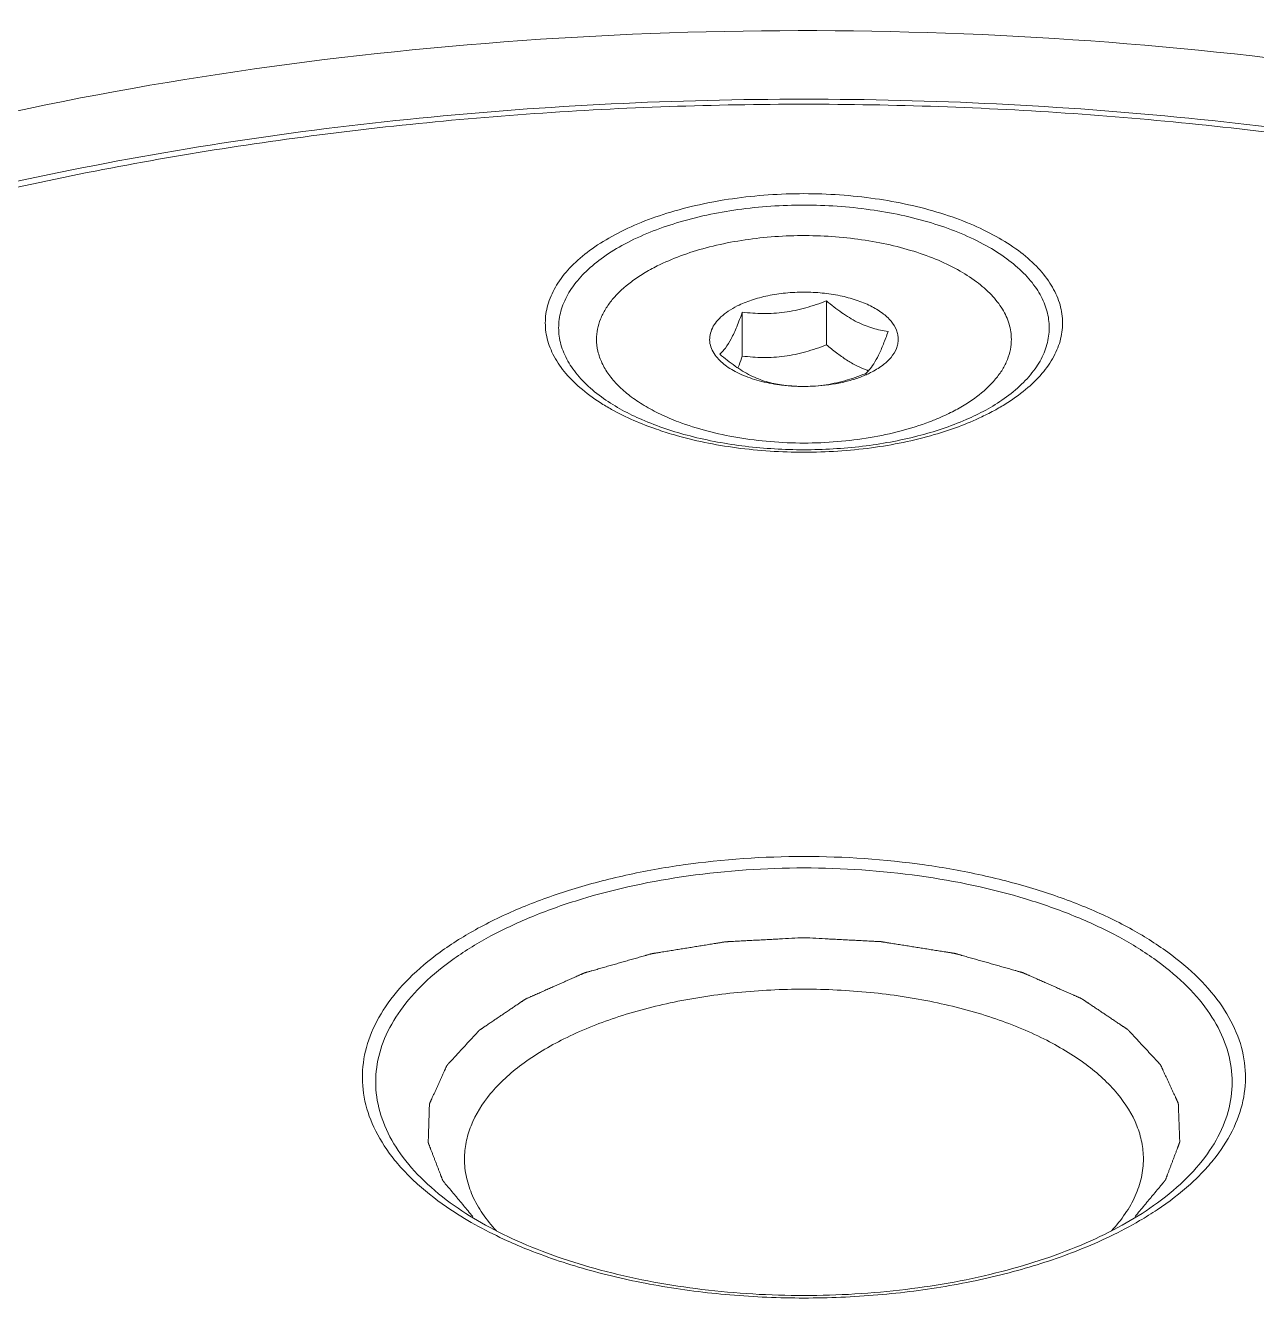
# Model space of a CAD drawing. Header units: millimetres. Extents: x 1177 to 4296, y 93 to 2298.
# Drawn here: x 3889.23 to 3921.85, y 1660.34 to 1694.6 of the extents above; entities that cross this region are included whole.
import ezdxf

# ---------------------------------------------------------------- set-up
doc = ezdxf.new("R2010")
doc.units = ezdxf.units.MM
doc.header["$LTSCALE"] = 0.1
doc.layers.get('0').update_dxf_attribs({"lineweight": 13})

msp = doc.modelspace()

# ---------------------------------------------------------------- linework, layer by layer
for p, q in [((3910.46, 1687.309), (3910.46, 1686.144)), ((3908.229, 1687.011), (3908.229, 1685.845)), ((3904.552, 1684.718), (3904.552, 1684.718)), ((3915.173, 1684.718), (3915.173, 1684.718)), ((3900.592, 1663.318), (3900.591, 1663.319)), ((3919.134, 1663.319), (3919.132, 1663.318))]:
    msp.add_line(p, q)
for centre, radius, start, end in [((3910.475, 1687.717), 2.584, 293.6648, 296.55), ((3912.42, 1687.841), 2.531, 249.5481, 249.753), ((3912.42, 1687.841), 2.532, 249.7532, 250.4657), ((3910.712, 1686.233), 1.161, 318.1032, 318.6973), ((3909.832, 1689.683), 4.642, 262.37, 262.9692), ((3909.839, 1689.739), 4.698, 262.969, 263.5057), ((3909.858, 1689.934), 4.895, 263.5341, 267.8225), ((3909.862, 1690.011), 4.972, 267.8168, 269.1968), ((3909.862, 1690.022), 4.983, 269.1913, 273.3539), ((3907.58, 1689.499), 5.8, 237.4381, 240.9419), ((3912.201, 1689.405), 5.689, 298.8557, 302.5952)]:
    msp.add_arc(centre, radius, start, end)
for points, knots in [([(3963.112, 1667.848), (3963.112, 1669.164), (3962.697, 1671.892), (3960.892, 1675.791), (3957.987, 1679.469), (3954.065, 1682.866), (3949.213, 1685.927), (3943.53, 1688.599), (3937.132, 1690.828), (3927.65, 1693.191), (3914.984, 1694.722), (3899.663, 1694.358), (3887.284, 1692.222), (3878.255, 1689.394), (3874.135, 1687.638), (3872.209, 1686.675)], [0, 0, 0, 0, 0.03828, 0.078895, 0.12364, 0.173568, 0.229059, 0.289976, 0.355805, 0.425756, 0.573842, 0.725184, 0.870066, 0.937383, 1, 1, 1, 1]), ([(3857.262, 1665.856), (3857.262, 1666.762), (3857.444, 1668.6), (3858.249, 1671.296), (3859.566, 1673.91), (3861.367, 1676.416), (3863.626, 1678.797), (3866.318, 1681.036), (3869.415, 1683.12), (3872.889, 1685.034), (3876.709, 1686.764), (3880.841, 1688.295), (3885.246, 1689.614), (3891.51, 1691.095), (3899.739, 1692.329), (3906.457, 1692.656), (3909.862, 1692.656)], [0, 0, 0, 0, 0.042454, 0.085859, 0.131119, 0.178965, 0.229962, 0.284475, 0.342683, 0.404603, 0.470116, 0.538988, 0.610893, 0.68543, 0.84046, 1, 1, 1, 1]), ([(3909.862, 1692.522), (3907.479, 1692.522), (3902.745, 1692.359), (3895.764, 1691.626), (3889.05, 1690.421), (3882.732, 1688.765), (3876.929, 1686.691), (3871.75, 1684.237), (3867.289, 1681.445), (3863.629, 1678.365), (3861.248, 1675.526), (3859.856, 1673.169), (3859.079, 1671.411), (3858.548, 1669.627), (3858.268, 1667.826), (3858.24, 1666.02), (3858.464, 1664.218), (3858.939, 1662.429), (3859.923, 1660.027), (3861.4, 1657.732), (3863.264, 1655.593), (3865.532, 1653.417), (3867.475, 1651.966), (3868.855, 1651.062)], [0, 0, 0, 0, 0.08704, 0.172831, 0.256165, 0.335912, 0.411089, 0.480907, 0.544846, 0.60275, 0.654953, 0.679227, 0.702499, 0.725003, 0.747012, 0.768829, 0.790769, 0.813137, 0.836216, 0.885362, 0.911854, 0.939759, 1, 1, 1, 1]), ([(3909.862, 1692.656), (3913.267, 1692.656), (3919.986, 1692.329), (3928.214, 1691.095), (3934.479, 1689.614), (3938.884, 1688.295), (3943.016, 1686.764), (3946.836, 1685.034), (3950.31, 1683.12), (3953.407, 1681.036), (3956.098, 1678.797), (3958.358, 1676.416), (3960.159, 1673.91), (3961.476, 1671.296), (3962.281, 1668.6), (3962.462, 1666.762), (3962.462, 1665.856)], [0, 0, 0, 0, 0.15954, 0.31457, 0.389108, 0.461012, 0.529884, 0.595397, 0.657317, 0.715525, 0.770038, 0.821035, 0.868881, 0.914141, 0.957546, 1, 1, 1, 1]), ([(3950.791, 1651.011), (3952.177, 1651.914), (3954.129, 1653.364), (3956.409, 1655.54), (3958.285, 1657.679), (3959.774, 1659.974), (3960.768, 1662.379), (3961.251, 1664.169), (3961.483, 1665.973), (3961.461, 1667.781), (3961.186, 1669.584), (3960.661, 1671.371), (3959.888, 1673.132), (3958.501, 1675.492), (3956.125, 1678.337), (3952.468, 1681.423), (3948.008, 1684.219), (3942.826, 1686.678), (3937.02, 1688.757), (3930.697, 1690.416), (3923.976, 1691.624), (3916.988, 1692.358), (3912.248, 1692.522), (3909.862, 1692.522)], [0, 0, 0, 0, 0.060346, 0.088299, 0.114835, 0.164051, 0.187154, 0.209538, 0.231485, 0.253301, 0.275302, 0.29779, 0.321042, 0.345293, 0.397443, 0.455296, 0.51919, 0.588971, 0.664121, 0.743851, 0.827174, 0.912962, 1, 1, 1, 1]), ([(3904.459, 1684.611), (3904.272, 1684.731), (3903.929, 1684.981), (3903.502, 1685.411), (3903.197, 1685.87), (3903.022, 1686.352), (3902.986, 1686.846), (3903.092, 1687.336), (3903.334, 1687.807), (3903.701, 1688.253), (3904.186, 1688.666), (3904.779, 1689.04), (3905.468, 1689.369), (3906.528, 1689.75), (3908.002, 1690.067), (3909.231, 1690.151), (3909.862, 1690.151)], [0, 0, 0, 0, 0.060741, 0.115522, 0.165007, 0.210569, 0.254278, 0.298617, 0.345922, 0.397933, 0.45565, 0.519432, 0.589136, 0.664247, 0.827173, 1, 1, 1, 1]), ([(3909.862, 1690.151), (3910.494, 1690.151), (3911.723, 1690.067), (3913.197, 1689.75), (3914.257, 1689.369), (3914.946, 1689.04), (3915.539, 1688.666), (3916.024, 1688.253), (3916.391, 1687.807), (3916.632, 1687.335), (3916.738, 1686.846), (3916.703, 1686.352), (3916.528, 1685.87), (3916.222, 1685.411), (3915.795, 1684.981), (3915.453, 1684.731), (3915.266, 1684.611)], [0, 0, 0, 0, 0.172833, 0.335756, 0.410866, 0.480569, 0.544349, 0.602064, 0.654073, 0.701376, 0.745714, 0.789424, 0.834986, 0.884474, 0.939256, 1, 1, 1, 1]), ([(3904.552, 1684.718), (3904.389, 1684.833), (3904.093, 1685.073), (3903.731, 1685.481), (3903.482, 1685.914), (3903.354, 1686.365), (3903.354, 1686.823), (3903.481, 1687.274), (3903.729, 1687.707), (3904.09, 1688.115), (3904.556, 1688.493), (3905.339, 1688.968), (3906.528, 1689.433), (3908.133, 1689.771), (3909.276, 1689.847), (3909.862, 1689.847)], [0, 0, 0, 0, 0.05874, 0.111788, 0.159975, 0.204822, 0.248462, 0.293292, 0.341448, 0.394456, 0.453152, 0.517791, 0.66362, 0.827059, 1, 1, 1, 1]), ([(3909.862, 1689.847), (3910.449, 1689.847), (3911.591, 1689.771), (3913.197, 1689.433), (3914.386, 1688.968), (3915.169, 1688.493), (3915.635, 1688.115), (3915.996, 1687.707), (3916.244, 1687.274), (3916.371, 1686.823), (3916.371, 1686.365), (3916.243, 1685.914), (3915.994, 1685.481), (3915.632, 1685.073), (3915.335, 1684.833), (3915.173, 1684.718)], [0, 0, 0, 0, 0.172947, 0.336385, 0.482211, 0.546848, 0.605542, 0.658548, 0.706702, 0.751531, 0.795171, 0.840019, 0.888207, 0.941257, 1, 1, 1, 1]), ([(3905.973, 1688.234), (3906.172, 1688.333), (3906.598, 1688.515), (3907.28, 1688.729), (3908.017, 1688.89), (3908.794, 1688.997), (3909.594, 1689.046), (3910.399, 1689.036), (3911.193, 1688.968), (3911.958, 1688.842), (3912.679, 1688.663), (3913.34, 1688.433), (3913.927, 1688.157), (3914.428, 1687.84), (3914.833, 1687.49), (3915.133, 1687.11), (3915.291, 1686.768), (3915.352, 1686.493), (3915.362, 1686.357), (3915.362, 1686.289)], [0, 0, 0, 0, 0.062596, 0.129875, 0.200955, 0.274816, 0.3503, 0.426195, 0.50127, 0.574327, 0.644248, 0.710048, 0.770939, 0.826406, 0.876313, 0.92104, 0.961637, 0.980971, 1, 1, 1, 1]), ([(3905.973, 1688.234), (3905.85, 1688.172), (3905.615, 1688.043), (3905.2, 1687.766), (3904.851, 1687.45), (3904.596, 1687.097), (3904.462, 1686.833), (3904.381, 1686.563), (3904.362, 1686.38), (3904.362, 1686.289)], [0, 0, 0, 0, 0.156027, 0.302295, 0.564686, 0.682497, 0.792894, 0.897882, 1, 1, 1, 1]), ([(3908.095, 1687.173), (3908.217, 1687.234), (3908.483, 1687.341), (3908.913, 1687.454), (3909.379, 1687.524), (3909.862, 1687.547), (3910.346, 1687.524), (3910.812, 1687.454), (3911.242, 1687.341), (3911.621, 1687.189), (3911.935, 1687.002), (3912.173, 1686.788), (3912.303, 1686.582), (3912.354, 1686.414), (3912.366, 1686.289), (3912.354, 1686.165), (3912.303, 1685.997), (3912.173, 1685.791), (3911.935, 1685.576), (3911.739, 1685.46), (3911.63, 1685.405)], [0, 0, 0, 0, 0.067708, 0.141686, 0.220117, 0.300861, 0.381603, 0.460036, 0.53401, 0.601719, 0.661917, 0.714225, 0.759575, 0.780504, 0.80086, 0.821216, 0.842144, 0.887493, 0.939804, 1, 1, 1, 1]), ([(3908.229, 1687.011), (3908.412, 1686.988), (3908.785, 1686.959), (3909.35, 1686.991), (3909.914, 1687.112), (3910.279, 1687.238), (3910.46, 1687.309)], [0, 0, 0, 0, 0.24298, 0.491111, 0.744094, 1, 1, 1, 1]), ([(3910.46, 1687.309), (3910.59, 1687.199), (3910.85, 1686.992), (3911.198, 1686.779), (3911.48, 1686.652), (3911.75, 1686.557), (3911.957, 1686.513), (3912.093, 1686.493)], [0, 0, 0, 0, 0.276541, 0.536549, 0.659077, 0.776703, 1, 1, 1, 1]), ([(3907.537, 1685.83), (3907.495, 1685.883), (3907.424, 1685.994), (3907.363, 1686.178), (3907.358, 1686.366), (3907.409, 1686.551), (3907.512, 1686.728), (3907.664, 1686.894), (3907.861, 1687.046), (3908.013, 1687.132), (3908.095, 1687.173)], [0, 0, 0, 0, 0.119822, 0.23012, 0.336539, 0.44566, 0.563395, 0.693858, 0.839295, 1, 1, 1, 1]), ([(3907.632, 1685.895), (3907.686, 1685.944), (3907.798, 1686.071), (3907.948, 1686.317), (3908.093, 1686.638), (3908.183, 1686.88), (3908.229, 1687.011)], [0, 0, 0, 0, 0.172251, 0.394484, 0.674182, 1, 1, 1, 1]), ([(3904.362, 1686.289), (3904.362, 1686.183), (3904.388, 1685.966), (3904.501, 1685.65), (3904.685, 1685.344), (3904.937, 1685.052), (3905.254, 1684.777), (3905.63, 1684.524), (3906.062, 1684.293), (3906.373, 1684.161), (3906.536, 1684.099)], [0, 0, 0, 0, 0.09737, 0.198464, 0.30644, 0.423577, 0.551244, 0.690009, 0.839787, 1, 1, 1, 1]), ([(3912.093, 1686.493), (3912.053, 1686.381), (3911.976, 1686.17), (3911.851, 1685.883), (3911.725, 1685.65), (3911.631, 1685.52), (3911.584, 1685.467)], [0, 0, 0, 0, 0.309873, 0.584886, 0.81492, 1, 1, 1, 1]), ([(3915.362, 1686.289), (3915.362, 1686.199), (3915.344, 1686.015), (3915.263, 1685.745), (3915.129, 1685.481), (3914.874, 1685.129), (3914.525, 1684.813), (3914.11, 1684.535), (3913.875, 1684.406), (3913.751, 1684.345)], [0, 0, 0, 0, 0.102118, 0.207106, 0.317503, 0.435314, 0.697705, 0.843973, 1, 1, 1, 1]), ([(3909.265, 1685.079), (3909.128, 1685.099), (3908.922, 1685.143), (3908.651, 1685.237), (3908.369, 1685.364), (3908.021, 1685.578), (3907.761, 1685.784), (3907.632, 1685.895)], [0, 0, 0, 0, 0.223297, 0.340923, 0.463451, 0.723459, 1, 1, 1, 1]), ([(3908.229, 1685.845), (3908.412, 1685.823), (3908.785, 1685.794), (3909.35, 1685.826), (3909.914, 1685.947), (3910.279, 1686.073), (3910.46, 1686.144)], [0, 0, 0, 0, 0.242978, 0.49111, 0.744097, 1, 1, 1, 1]), ([(3910.46, 1686.144), (3910.546, 1686.071), (3910.719, 1685.931), (3910.985, 1685.742), (3911.256, 1685.585), (3911.443, 1685.503), (3911.535, 1685.469)], [0, 0, 0, 0, 0.265636, 0.522345, 0.767559, 1, 1, 1, 1]), ([(3909.215, 1685.082), (3909.033, 1685.106), (3908.687, 1685.174), (3908.279, 1685.313), (3907.996, 1685.453), (3907.764, 1685.599), (3907.615, 1685.732), (3907.537, 1685.83)], [0, 0, 0, 0, 0.293828, 0.562902, 0.685624, 0.79951, 1, 1, 1, 1]), ([(3908.11, 1685.528), (3908.121, 1685.553), (3908.162, 1685.658), (3908.201, 1685.765), (3908.229, 1685.845)], [0, 0, 0, 0, 0.241654, 1, 1, 1, 1]), ([(3911.495, 1685.378), (3911.315, 1685.307), (3910.949, 1685.18), (3910.386, 1685.059), (3909.82, 1685.027), (3909.448, 1685.056), (3909.265, 1685.079)], [0, 0, 0, 0, 0.255906, 0.508889, 0.75702, 1, 1, 1, 1]), ([(3911.512, 1685.35), (3911.414, 1685.307), (3911.206, 1685.229), (3910.755, 1685.109), (3910.397, 1685.062), (3910.154, 1685.048)], [0, 0, 0, 0, 0.230379, 0.476336, 1, 1, 1, 1]), ([(3911.576, 1685.458), (3911.569, 1685.451), (3911.543, 1685.423), (3911.516, 1685.396), (3911.495, 1685.378)], [0, 0, 0, 0, 0.261846, 1, 1, 1, 1]), ([(3904.552, 1684.718), (3904.867, 1684.496), (3905.612, 1684.1), (3906.881, 1683.683), (3908.327, 1683.42), (3909.343, 1683.361), (3909.862, 1683.361)], [0, 0, 0, 0, 0.208445, 0.451639, 0.719441, 1, 1, 1, 1]), ([(3909.862, 1683.361), (3910.382, 1683.361), (3911.398, 1683.42), (3912.844, 1683.683), (3914.113, 1684.1), (3914.858, 1684.495), (3915.173, 1684.718)], [0, 0, 0, 0, 0.280551, 0.548349, 0.791545, 1, 1, 1, 1]), ([(3906.406, 1683.761), (3906.255, 1683.805), (3905.691, 1683.984), (3905.143, 1684.218), (3904.763, 1684.43)], [0, 0, 0, 0, 0.265035, 1, 1, 1, 1]), ([(3913.188, 1684.099), (3913.238, 1684.118), (3913.428, 1684.193), (3913.615, 1684.277), (3913.751, 1684.345)], [0, 0, 0, 0, 0.257105, 1, 1, 1, 1]), ([(3914.946, 1684.422), (3914.826, 1684.355), (3914.303, 1684.089), (3913.749, 1683.887), (3913.319, 1683.761)], [0, 0, 0, 0, 0.234823, 1, 1, 1, 1]), ([(3906.536, 1684.099), (3906.782, 1684.006), (3907.301, 1683.842), (3908.117, 1683.669), (3908.978, 1683.563), (3909.862, 1683.527), (3910.747, 1683.563), (3911.608, 1683.669), (3912.424, 1683.842), (3912.942, 1684.006), (3913.188, 1684.099)], [0, 0, 0, 0, 0.116415, 0.240062, 0.36874, 0.499994, 0.631247, 0.759927, 0.88357, 1, 1, 1, 1]), ([(3909.862, 1683.294), (3909.264, 1683.294), (3908.097, 1683.369), (3906.95, 1683.602), (3906.406, 1683.761)], [0, 0, 0, 0, 0.5132, 1, 1, 1, 1]), ([(3913.319, 1683.761), (3912.774, 1683.602), (3911.627, 1683.369), (3910.46, 1683.294), (3909.862, 1683.294)], [0, 0, 0, 0, 0.486811, 1, 1, 1, 1]), ([(3900.497, 1663.21), (3900.189, 1663.415), (3899.756, 1663.745), (3899.251, 1664.239), (3898.837, 1664.724), (3898.437, 1665.361), (3898.167, 1666.179), (3898.131, 1667.015), (3898.332, 1667.841), (3898.759, 1668.636), (3899.396, 1669.386), (3900.228, 1670.081), (3901.241, 1670.71), (3902.415, 1671.263), (3903.728, 1671.73), (3905.158, 1672.103), (3907.205, 1672.469), (3908.793, 1672.576), (3909.862, 1672.576)], [0, 0, 0, 0, 0.059906, 0.08766, 0.114014, 0.162945, 0.208186, 0.25184, 0.296359, 0.343998, 0.396404, 0.454512, 0.518637, 0.588611, 0.663914, 0.743759, 0.827155, 1, 1, 1, 1]), ([(3909.862, 1672.576), (3910.931, 1672.576), (3912.519, 1672.469), (3914.567, 1672.103), (3915.996, 1671.73), (3917.31, 1671.263), (3918.484, 1670.71), (3919.496, 1670.081), (3920.329, 1669.386), (3920.966, 1668.636), (3921.393, 1667.841), (3921.594, 1667.015), (3921.558, 1666.18), (3921.288, 1665.361), (3920.888, 1664.725), (3920.474, 1664.239), (3919.97, 1663.746), (3919.536, 1663.416), (3919.228, 1663.21)], [0, 0, 0, 0, 0.172844, 0.25624, 0.336086, 0.41139, 0.481365, 0.545492, 0.603601, 0.656009, 0.703649, 0.748169, 0.791824, 0.837064, 0.885992, 0.912345, 0.940097, 1, 1, 1, 1]), ([(3900.591, 1663.319), (3900.307, 1663.52), (3899.79, 1663.938), (3899.159, 1664.65), (3898.724, 1665.406), (3898.501, 1666.193), (3898.5, 1666.993), (3898.722, 1667.78), (3899.155, 1668.536), (3899.786, 1669.249), (3900.6, 1669.909), (3901.583, 1670.505), (3902.717, 1671.029), (3904.448, 1671.635), (3906.845, 1672.139), (3908.839, 1672.272), (3909.862, 1672.272)], [0, 0, 0, 0, 0.058725, 0.11176, 0.159939, 0.204777, 0.248409, 0.293231, 0.341382, 0.394381, 0.453067, 0.517698, 0.588076, 0.663674, 0.827089, 1, 1, 1, 1]), ([(3909.862, 1672.272), (3910.886, 1672.272), (3912.88, 1672.139), (3915.277, 1671.635), (3917.008, 1671.029), (3918.142, 1670.505), (3919.125, 1669.909), (3919.939, 1669.249), (3920.57, 1668.536), (3921.003, 1667.78), (3921.225, 1666.993), (3921.224, 1666.193), (3921.001, 1665.406), (3920.566, 1664.65), (3919.935, 1663.938), (3919.418, 1663.52), (3919.134, 1663.319)], [0, 0, 0, 0, 0.172909, 0.336325, 0.411924, 0.482303, 0.546934, 0.605621, 0.658622, 0.706773, 0.751596, 0.795228, 0.840065, 0.888243, 0.941276, 1, 1, 1, 1]), ([(3901.083, 1663.03), (3901.041, 1663.079), (3900.959, 1663.178), (3900.855, 1663.301), (3900.773, 1663.4), (3900.711, 1663.474), (3900.649, 1663.548), (3900.587, 1663.623), (3900.525, 1663.697), (3900.463, 1663.771), (3900.416, 1663.826), (3900.385, 1663.863), (3900.37, 1663.882), (3900.354, 1663.9), (3900.341, 1663.916), (3900.331, 1663.928), (3900.323, 1663.937), (3900.316, 1663.947), (3900.309, 1663.954), (3900.304, 1663.961), (3900.3, 1663.965), (3900.296, 1663.97), (3900.293, 1663.973), (3900.291, 1663.976), (3900.291, 1663.977), (3900.29, 1663.977), (3900.289, 1663.978), (3900.289, 1663.979), (3900.288, 1663.98), (3900.288, 1663.982), (3900.287, 1663.984), (3900.286, 1663.987), (3900.285, 1663.99), (3900.282, 1663.996), (3900.279, 1664.004), (3900.274, 1664.017), (3900.268, 1664.033), (3900.26, 1664.053), (3900.253, 1664.073), (3900.245, 1664.092), (3900.235, 1664.119), (3900.222, 1664.152), (3900.207, 1664.191), (3900.192, 1664.23), (3900.177, 1664.27), (3900.157, 1664.322), (3900.131, 1664.388), (3900.101, 1664.467), (3900.071, 1664.546), (3900.04, 1664.625), (3900.015, 1664.69), (3899.995, 1664.743), (3899.979, 1664.782), (3899.967, 1664.815), (3899.957, 1664.842), (3899.949, 1664.861), (3899.941, 1664.881), (3899.934, 1664.901), (3899.928, 1664.917), (3899.922, 1664.93), (3899.919, 1664.94), (3899.915, 1664.95), (3899.911, 1664.96), (3899.908, 1664.968), (3899.905, 1664.975), (3899.904, 1664.979), (3899.903, 1664.982), (3899.902, 1664.984), (3899.901, 1664.986), (3899.901, 1664.986), (3899.901, 1664.987), (3899.9, 1664.988), (3899.9, 1664.988), (3899.9, 1664.99), (3899.901, 1664.992), (3899.901, 1664.995), (3899.901, 1664.997), (3899.901, 1665), (3899.901, 1665.005), (3899.901, 1665.01), (3899.901, 1665.015), (3899.901, 1665.021), (3899.902, 1665.03), (3899.902, 1665.043), (3899.903, 1665.066), (3899.904, 1665.1), (3899.905, 1665.14), (3899.906, 1665.18), (3899.908, 1665.22), (3899.909, 1665.261), (3899.91, 1665.301), (3899.912, 1665.354), (3899.914, 1665.421), (3899.917, 1665.501), (3899.919, 1665.582), (3899.921, 1665.649), (3899.923, 1665.702), (3899.924, 1665.742), (3899.925, 1665.782), (3899.927, 1665.823), (3899.928, 1665.863), (3899.929, 1665.903), (3899.93, 1665.936), (3899.931, 1665.96), (3899.931, 1665.973), (3899.932, 1665.982), (3899.932, 1665.988), (3899.932, 1665.993), (3899.932, 1665.998), (3899.932, 1666.002), (3899.932, 1666.006), (3899.932, 1666.008), (3899.933, 1666.011), (3899.933, 1666.013), (3899.933, 1666.014), (3899.933, 1666.015), (3899.933, 1666.015), (3899.933, 1666.016), (3899.933, 1666.016), (3899.934, 1666.017), (3899.934, 1666.019), (3899.935, 1666.021), (3899.937, 1666.024), (3899.939, 1666.028), (3899.942, 1666.035), (3899.945, 1666.043), (3899.95, 1666.053), (3899.954, 1666.063), (3899.959, 1666.073), (3899.965, 1666.086), (3899.972, 1666.103), (3899.982, 1666.123), (3899.991, 1666.143), (3900, 1666.163), (3900.012, 1666.189), (3900.027, 1666.222), (3900.045, 1666.262), (3900.069, 1666.315), (3900.099, 1666.382), (3900.135, 1666.461), (3900.172, 1666.541), (3900.208, 1666.621), (3900.238, 1666.687), (3900.262, 1666.74), (3900.28, 1666.78), (3900.298, 1666.82), (3900.316, 1666.859), (3900.331, 1666.893), (3900.343, 1666.919), (3900.352, 1666.939), (3900.361, 1666.959), (3900.371, 1666.979), (3900.378, 1666.995), (3900.384, 1667.009), (3900.388, 1667.017), (3900.39, 1667.023), (3900.392, 1667.026), (3900.393, 1667.029), (3900.394, 1667.031), (3900.395, 1667.032), (3900.395, 1667.034), (3900.396, 1667.035), (3900.397, 1667.035), (3900.397, 1667.036), (3900.398, 1667.037), (3900.4, 1667.039), (3900.403, 1667.043), (3900.408, 1667.047), (3900.412, 1667.052), (3900.417, 1667.058), (3900.424, 1667.066), (3900.433, 1667.075), (3900.441, 1667.084), (3900.452, 1667.096), (3900.466, 1667.111), (3900.483, 1667.129), (3900.5, 1667.148), (3900.533, 1667.184), (3900.584, 1667.239), (3900.651, 1667.312), (3900.718, 1667.385), (3900.785, 1667.458), (3900.852, 1667.531), (3900.919, 1667.604), (3900.975, 1667.665), (3901.02, 1667.713), (3901.054, 1667.75), (3901.087, 1667.786), (3901.115, 1667.817), (3901.137, 1667.841), (3901.154, 1667.859), (3901.171, 1667.877), (3901.188, 1667.896), (3901.202, 1667.911), (3901.213, 1667.923), (3901.221, 1667.932), (3901.228, 1667.94), (3901.234, 1667.946), (3901.238, 1667.95), (3901.242, 1667.955), (3901.246, 1667.959), (3901.249, 1667.962), (3901.25, 1667.964), (3901.252, 1667.965), (3901.253, 1667.966), (3901.254, 1667.967), (3901.254, 1667.968), (3901.255, 1667.968), (3901.255, 1667.969), (3901.255, 1667.969), (3901.256, 1667.969), (3901.257, 1667.97), (3901.258, 1667.971), (3901.259, 1667.972), (3901.261, 1667.973), (3901.264, 1667.975), (3901.268, 1667.977), (3901.273, 1667.981), (3901.279, 1667.985), (3901.285, 1667.989), (3901.293, 1667.994), (3901.303, 1668.001), (3901.315, 1668.009), (3901.331, 1668.02), (3901.35, 1668.033), (3901.374, 1668.049), (3901.398, 1668.065), (3901.422, 1668.081), (3901.454, 1668.103), (3901.494, 1668.13), (3901.541, 1668.162), (3901.589, 1668.194), (3901.653, 1668.237), (3901.733, 1668.291), (3901.828, 1668.356), (3901.924, 1668.42), (3902.019, 1668.485), (3902.115, 1668.55), (3902.21, 1668.614), (3902.282, 1668.662), (3902.33, 1668.695), (3902.354, 1668.711), (3902.377, 1668.727), (3902.397, 1668.74), (3902.413, 1668.751), (3902.425, 1668.759), (3902.437, 1668.767), (3902.447, 1668.774), (3902.455, 1668.779), (3902.461, 1668.784), (3902.467, 1668.788), (3902.471, 1668.791), (3902.474, 1668.793), (3902.476, 1668.793), (3902.477, 1668.794), (3902.478, 1668.795), (3902.479, 1668.795), (3902.481, 1668.796), (3902.484, 1668.797), (3902.487, 1668.799), (3902.491, 1668.801), (3902.496, 1668.803), (3902.505, 1668.807), (3902.517, 1668.812), (3902.538, 1668.821), (3902.563, 1668.833), (3902.594, 1668.846), (3902.624, 1668.86), (3902.655, 1668.873), (3902.696, 1668.892), (3902.746, 1668.914), (3902.807, 1668.941), (3902.869, 1668.968), (3902.93, 1668.995), (3903.011, 1669.032), (3903.113, 1669.077), (3903.235, 1669.131), (3903.357, 1669.185), (3903.479, 1669.239), (3903.581, 1669.285), (3903.662, 1669.321), (3903.723, 1669.348), (3903.785, 1669.375), (3903.835, 1669.398), (3903.876, 1669.416), (3903.907, 1669.429), (3903.937, 1669.443), (3903.963, 1669.454), (3903.983, 1669.463), (3903.998, 1669.47), (3904.011, 1669.475), (3904.021, 1669.48), (3904.028, 1669.483), (3904.033, 1669.485), (3904.036, 1669.487), (3904.038, 1669.488), (3904.041, 1669.489), (3904.045, 1669.49), (3904.049, 1669.491), (3904.055, 1669.493), (3904.062, 1669.495), (3904.071, 1669.497), (3904.082, 1669.501), (3904.103, 1669.506), (3904.132, 1669.515), (3904.167, 1669.525), (3904.201, 1669.535), (3904.248, 1669.548), (3904.306, 1669.564), (3904.376, 1669.584), (3904.446, 1669.604), (3904.515, 1669.624), (3904.585, 1669.644), (3904.678, 1669.671), (3904.794, 1669.704), (3904.934, 1669.743), (3905.073, 1669.783), (3905.213, 1669.823), (3905.329, 1669.856), (3905.422, 1669.883), (3905.492, 1669.903), (3905.562, 1669.923), (3905.62, 1669.939), (3905.666, 1669.952), (3905.701, 1669.962), (3905.736, 1669.972), (3905.765, 1669.981), (3905.786, 1669.986), (3905.797, 1669.99), (3905.806, 1669.992), (3905.813, 1669.994), (3905.819, 1669.996), (3905.823, 1669.997), (3905.827, 1669.998), (3905.83, 1669.999), (3905.833, 1669.999), (3905.837, 1670), (3905.844, 1670.001), (3905.852, 1670.002), (3905.864, 1670.004), (3905.88, 1670.007), (3905.899, 1670.01), (3905.925, 1670.014), (3905.957, 1670.019), (3905.995, 1670.025), (3906.033, 1670.031), (3906.084, 1670.04), (3906.148, 1670.05), (3906.224, 1670.062), (3906.301, 1670.075), (3906.403, 1670.091), (3906.53, 1670.112), (3906.683, 1670.136), (3906.836, 1670.161), (3906.988, 1670.186), (3907.116, 1670.206), (3907.218, 1670.223), (3907.294, 1670.235), (3907.37, 1670.247), (3907.447, 1670.26), (3907.511, 1670.27), (3907.562, 1670.278), (3907.6, 1670.284), (3907.638, 1670.291), (3907.676, 1670.297), (3907.708, 1670.302), (3907.733, 1670.306), (3907.749, 1670.309), (3907.761, 1670.31), (3907.767, 1670.311), (3907.772, 1670.312), (3907.776, 1670.313), (3907.779, 1670.313), (3907.781, 1670.314), (3907.783, 1670.314), (3907.785, 1670.314), (3907.787, 1670.314), (3907.793, 1670.315), (3907.801, 1670.315), (3907.812, 1670.316), (3907.822, 1670.316), (3907.835, 1670.317), (3907.852, 1670.318), (3907.872, 1670.319), (3907.893, 1670.32), (3907.92, 1670.321), (3907.954, 1670.323), (3908.008, 1670.326), (3908.103, 1670.331), (3908.238, 1670.338), (3908.4, 1670.347), (3908.563, 1670.355), (3908.725, 1670.364), (3908.888, 1670.372), (3909.05, 1670.381), (3909.267, 1670.392), (3909.537, 1670.406), (3909.754, 1670.418), (3909.862, 1670.423)], [0, 0, 0, 0, 0.015625, 0.03125, 0.039062, 0.046875, 0.054688, 0.0625, 0.070312, 0.078125, 0.085938, 0.087891, 0.089844, 0.091797, 0.09375, 0.094727, 0.095703, 0.09668, 0.097656, 0.098145, 0.098633, 0.099121, 0.099609, 0.099731, 0.099854, 0.099915, 0.099976, 0.100098, 0.10022, 0.100342, 0.100586, 0.10083, 0.101074, 0.101562, 0.102539, 0.103516, 0.105469, 0.107422, 0.109375, 0.111328, 0.113281, 0.117188, 0.121094, 0.125, 0.128906, 0.132812, 0.140625, 0.148438, 0.15625, 0.164062, 0.171875, 0.175781, 0.179688, 0.183594, 0.185547, 0.1875, 0.189453, 0.191406, 0.193359, 0.194336, 0.195312, 0.196289, 0.197266, 0.198242, 0.19873, 0.199219, 0.199463, 0.199707, 0.199829, 0.19989, 0.199951, 0.200012, 0.200073, 0.200195, 0.200439, 0.200684, 0.200928, 0.201172, 0.20166, 0.202148, 0.202637, 0.203125, 0.204102, 0.205078, 0.207031, 0.210938, 0.214844, 0.21875, 0.222656, 0.226562, 0.230469, 0.234375, 0.242188, 0.25, 0.257812, 0.265625, 0.269531, 0.273438, 0.277344, 0.28125, 0.285156, 0.289062, 0.292969, 0.294922, 0.295898, 0.296875, 0.297363, 0.297852, 0.29834, 0.298828, 0.299072, 0.299316, 0.299561, 0.299805, 0.299927, 0.299957, 0.299988, 0.300049, 0.30011, 0.300171, 0.300293, 0.300537, 0.300781, 0.30127, 0.301758, 0.302734, 0.303711, 0.304688, 0.305664, 0.306641, 0.308594, 0.310547, 0.3125, 0.314453, 0.316406, 0.320312, 0.324219, 0.328125, 0.335938, 0.34375, 0.351562, 0.359375, 0.367188, 0.371094, 0.375, 0.378906, 0.382812, 0.386719, 0.388672, 0.390625, 0.392578, 0.394531, 0.396484, 0.397461, 0.398438, 0.398926, 0.39917, 0.399414, 0.399658, 0.39978, 0.399902, 0.400024, 0.400085, 0.400146, 0.400269, 0.400391, 0.400879, 0.401367, 0.401855, 0.402344, 0.40332, 0.404297, 0.405273, 0.40625, 0.408203, 0.410156, 0.412109, 0.414062, 0.421875, 0.429688, 0.4375, 0.445312, 0.453125, 0.460938, 0.46875, 0.472656, 0.476562, 0.480469, 0.484375, 0.486328, 0.488281, 0.490234, 0.492188, 0.494141, 0.495117, 0.496094, 0.49707, 0.497559, 0.498047, 0.498535, 0.499023, 0.499268, 0.499512, 0.499634, 0.499756, 0.499878, 0.499939, 0.499969, 0.5, 0.500031, 0.500061, 0.500122, 0.500244, 0.500366, 0.500488, 0.500732, 0.500977, 0.501465, 0.501953, 0.502441, 0.50293, 0.503906, 0.504883, 0.505859, 0.507812, 0.509766, 0.511719, 0.513672, 0.515625, 0.519531, 0.523438, 0.527344, 0.53125, 0.539062, 0.546875, 0.554688, 0.5625, 0.570312, 0.578125, 0.585938, 0.587891, 0.589844, 0.591797, 0.59375, 0.594727, 0.595703, 0.59668, 0.597656, 0.598145, 0.598633, 0.599121, 0.599609, 0.599731, 0.599854, 0.599915, 0.599976, 0.600098, 0.60022, 0.600342, 0.600586, 0.60083, 0.601074, 0.601562, 0.602539, 0.603516, 0.605469, 0.607422, 0.609375, 0.611328, 0.613281, 0.617188, 0.621094, 0.625, 0.628906, 0.632812, 0.640625, 0.648438, 0.65625, 0.664062, 0.671875, 0.675781, 0.679688, 0.683594, 0.6875, 0.689453, 0.691406, 0.693359, 0.695312, 0.696289, 0.697266, 0.698242, 0.69873, 0.699219, 0.699463, 0.699707, 0.699829, 0.699951, 0.700195, 0.700439, 0.700684, 0.701172, 0.70166, 0.702148, 0.703125, 0.705078, 0.707031, 0.708984, 0.710938, 0.714844, 0.71875, 0.722656, 0.726562, 0.730469, 0.734375, 0.742188, 0.75, 0.757812, 0.765625, 0.773438, 0.777344, 0.78125, 0.785156, 0.789062, 0.791016, 0.792969, 0.794922, 0.796875, 0.797852, 0.79834, 0.798828, 0.799316, 0.799561, 0.799805, 0.800049, 0.800171, 0.800293, 0.800537, 0.800781, 0.80127, 0.801758, 0.802734, 0.803711, 0.804688, 0.806641, 0.808594, 0.810547, 0.8125, 0.816406, 0.820312, 0.824219, 0.828125, 0.835938, 0.84375, 0.851562, 0.859375, 0.867188, 0.871094, 0.875, 0.878906, 0.882812, 0.886719, 0.888672, 0.890625, 0.892578, 0.894531, 0.896484, 0.897461, 0.898438, 0.898926, 0.89917, 0.899414, 0.899658, 0.89978, 0.899902, 0.900024, 0.900085, 0.900146, 0.900391, 0.900879, 0.901367, 0.901855, 0.902344, 0.90332, 0.904297, 0.905273, 0.90625, 0.908203, 0.910156, 0.914062, 0.921875, 0.929688, 0.9375, 0.945312, 0.953125, 0.960938, 0.96875, 0.984375, 1, 1, 1, 1]), ([(3909.862, 1670.423), (3909.969, 1670.418), (3910.182, 1670.407), (3910.448, 1670.393), (3910.661, 1670.382), (3910.821, 1670.374), (3910.981, 1670.366), (3911.14, 1670.357), (3911.3, 1670.349), (3911.46, 1670.341), (3911.593, 1670.334), (3911.686, 1670.329), (3911.74, 1670.326), (3911.773, 1670.325), (3911.799, 1670.323), (3911.819, 1670.322), (3911.839, 1670.321), (3911.856, 1670.32), (3911.869, 1670.32), (3911.879, 1670.319), (3911.889, 1670.319), (3911.898, 1670.318), (3911.903, 1670.318), (3911.906, 1670.318), (3911.907, 1670.318), (3911.909, 1670.317), (3911.912, 1670.317), (3911.915, 1670.316), (3911.919, 1670.316), (3911.924, 1670.315), (3911.93, 1670.314), (3911.941, 1670.312), (3911.957, 1670.31), (3911.983, 1670.306), (3912.014, 1670.301), (3912.053, 1670.294), (3912.091, 1670.288), (3912.129, 1670.282), (3912.18, 1670.274), (3912.244, 1670.264), (3912.32, 1670.252), (3912.397, 1670.24), (3912.473, 1670.227), (3912.575, 1670.211), (3912.703, 1670.191), (3912.856, 1670.166), (3913.009, 1670.142), (3913.162, 1670.117), (3913.29, 1670.097), (3913.392, 1670.081), (3913.468, 1670.069), (3913.545, 1670.056), (3913.608, 1670.046), (3913.659, 1670.038), (3913.698, 1670.032), (3913.736, 1670.026), (3913.768, 1670.021), (3913.793, 1670.017), (3913.812, 1670.014), (3913.828, 1670.011), (3913.841, 1670.009), (3913.849, 1670.008), (3913.855, 1670.007), (3913.859, 1670.006), (3913.863, 1670.006), (3913.866, 1670.005), (3913.869, 1670.004), (3913.874, 1670.003), (3913.88, 1670.001), (3913.887, 1669.999), (3913.896, 1669.997), (3913.907, 1669.993), (3913.928, 1669.988), (3913.957, 1669.979), (3913.992, 1669.97), (3914.027, 1669.96), (3914.073, 1669.947), (3914.131, 1669.93), (3914.201, 1669.91), (3914.271, 1669.89), (3914.364, 1669.864), (3914.481, 1669.831), (3914.621, 1669.792), (3914.761, 1669.752), (3914.9, 1669.713), (3915.017, 1669.68), (3915.11, 1669.653), (3915.18, 1669.633), (3915.25, 1669.614), (3915.32, 1669.594), (3915.39, 1669.574), (3915.448, 1669.558), (3915.494, 1669.544), (3915.529, 1669.535), (3915.564, 1669.525), (3915.593, 1669.516), (3915.614, 1669.511), (3915.625, 1669.507), (3915.634, 1669.505), (3915.641, 1669.503), (3915.647, 1669.501), (3915.652, 1669.5), (3915.655, 1669.499), (3915.658, 1669.498), (3915.66, 1669.497), (3915.664, 1669.495), (3915.669, 1669.493), (3915.675, 1669.49), (3915.685, 1669.486), (3915.698, 1669.48), (3915.713, 1669.473), (3915.734, 1669.464), (3915.759, 1669.453), (3915.79, 1669.44), (3915.821, 1669.426), (3915.861, 1669.408), (3915.912, 1669.386), (3915.974, 1669.359), (3916.035, 1669.332), (3916.117, 1669.296), (3916.219, 1669.251), (3916.341, 1669.197), (3916.464, 1669.143), (3916.586, 1669.089), (3916.688, 1669.044), (3916.77, 1669.008), (3916.831, 1668.981), (3916.893, 1668.954), (3916.954, 1668.927), (3917.005, 1668.904), (3917.046, 1668.886), (3917.076, 1668.873), (3917.107, 1668.859), (3917.138, 1668.846), (3917.163, 1668.834), (3917.184, 1668.825), (3917.196, 1668.82), (3917.205, 1668.816), (3917.21, 1668.813), (3917.214, 1668.812), (3917.217, 1668.81), (3917.22, 1668.809), (3917.222, 1668.808), (3917.223, 1668.808), (3917.224, 1668.807), (3917.225, 1668.806), (3917.227, 1668.806), (3917.23, 1668.804), (3917.234, 1668.8), (3917.24, 1668.796), (3917.246, 1668.792), (3917.254, 1668.787), (3917.264, 1668.78), (3917.276, 1668.772), (3917.288, 1668.764), (3917.304, 1668.754), (3917.324, 1668.74), (3917.348, 1668.724), (3917.372, 1668.708), (3917.42, 1668.676), (3917.492, 1668.627), (3917.588, 1668.563), (3917.684, 1668.499), (3917.78, 1668.434), (3917.876, 1668.37), (3917.972, 1668.306), (3918.052, 1668.252), (3918.116, 1668.209), (3918.164, 1668.177), (3918.212, 1668.145), (3918.252, 1668.118), (3918.284, 1668.096), (3918.308, 1668.08), (3918.332, 1668.064), (3918.356, 1668.048), (3918.376, 1668.035), (3918.392, 1668.024), (3918.404, 1668.016), (3918.414, 1668.009), (3918.422, 1668.004), (3918.428, 1668), (3918.434, 1667.996), (3918.439, 1667.992), (3918.443, 1667.99), (3918.445, 1667.988), (3918.447, 1667.987), (3918.449, 1667.986), (3918.45, 1667.985), (3918.451, 1667.984), (3918.452, 1667.984), (3918.452, 1667.984), (3918.452, 1667.983), (3918.453, 1667.983), (3918.453, 1667.982), (3918.454, 1667.981), (3918.455, 1667.98), (3918.457, 1667.979), (3918.458, 1667.977), (3918.461, 1667.974), (3918.465, 1667.97), (3918.469, 1667.965), (3918.473, 1667.961), (3918.479, 1667.955), (3918.486, 1667.947), (3918.494, 1667.938), (3918.506, 1667.926), (3918.52, 1667.911), (3918.536, 1667.893), (3918.553, 1667.874), (3918.57, 1667.856), (3918.593, 1667.832), (3918.621, 1667.801), (3918.655, 1667.765), (3918.689, 1667.729), (3918.734, 1667.68), (3918.79, 1667.619), (3918.858, 1667.547), (3918.925, 1667.474), (3918.993, 1667.401), (3919.061, 1667.328), (3919.128, 1667.255), (3919.179, 1667.201), (3919.213, 1667.164), (3919.23, 1667.146), (3919.247, 1667.128), (3919.261, 1667.113), (3919.272, 1667.1), (3919.28, 1667.091), (3919.289, 1667.082), (3919.296, 1667.075), (3919.301, 1667.068), (3919.306, 1667.064), (3919.31, 1667.059), (3919.313, 1667.056), (3919.315, 1667.054), (3919.316, 1667.053), (3919.317, 1667.052), (3919.318, 1667.051), (3919.318, 1667.05), (3919.319, 1667.049), (3919.319, 1667.047), (3919.32, 1667.045), (3919.321, 1667.043), (3919.323, 1667.039), (3919.326, 1667.034), (3919.329, 1667.025), (3919.336, 1667.012), (3919.343, 1666.995), (3919.352, 1666.976), (3919.362, 1666.956), (3919.371, 1666.936), (3919.383, 1666.909), (3919.398, 1666.876), (3919.417, 1666.836), (3919.435, 1666.797), (3919.453, 1666.757), (3919.478, 1666.704), (3919.509, 1666.637), (3919.545, 1666.558), (3919.582, 1666.478), (3919.619, 1666.399), (3919.649, 1666.332), (3919.674, 1666.279), (3919.692, 1666.24), (3919.708, 1666.206), (3919.72, 1666.18), (3919.729, 1666.16), (3919.738, 1666.14), (3919.747, 1666.12), (3919.755, 1666.104), (3919.761, 1666.09), (3919.766, 1666.08), (3919.77, 1666.07), (3919.775, 1666.061), (3919.779, 1666.052), (3919.782, 1666.046), (3919.784, 1666.041), (3919.785, 1666.038), (3919.786, 1666.036), (3919.787, 1666.035), (3919.787, 1666.034), (3919.788, 1666.033), (3919.788, 1666.033), (3919.788, 1666.032), (3919.788, 1666.032), (3919.788, 1666.03), (3919.788, 1666.028), (3919.788, 1666.026), (3919.788, 1666.023), (3919.788, 1666.02), (3919.788, 1666.016), (3919.789, 1666.011), (3919.789, 1666.006), (3919.789, 1665.999), (3919.789, 1665.991), (3919.79, 1665.977), (3919.791, 1665.954), (3919.792, 1665.92), (3919.794, 1665.88), (3919.795, 1665.84), (3919.797, 1665.8), (3919.798, 1665.76), (3919.8, 1665.72), (3919.802, 1665.666), (3919.804, 1665.599), (3919.808, 1665.519), (3919.811, 1665.439), (3919.813, 1665.372), (3919.815, 1665.318), (3919.817, 1665.278), (3919.818, 1665.238), (3919.82, 1665.198), (3919.821, 1665.158), (3919.823, 1665.117), (3919.824, 1665.084), (3919.825, 1665.06), (3919.826, 1665.047), (3919.826, 1665.039), (3919.826, 1665.032), (3919.826, 1665.027), (3919.827, 1665.022), (3919.827, 1665.018), (3919.827, 1665.014), (3919.827, 1665.012), (3919.827, 1665.009), (3919.827, 1665.007), (3919.827, 1665.006), (3919.827, 1665.005), (3919.827, 1665.004), (3919.827, 1665.004), (3919.827, 1665.003), (3919.826, 1665.002), (3919.825, 1665), (3919.824, 1664.996), (3919.822, 1664.992), (3919.82, 1664.986), (3919.817, 1664.977), (3919.813, 1664.967), (3919.809, 1664.958), (3919.806, 1664.948), (3919.801, 1664.935), (3919.794, 1664.918), (3919.787, 1664.898), (3919.78, 1664.879), (3919.772, 1664.859), (3919.762, 1664.833), (3919.75, 1664.8), (3919.735, 1664.76), (3919.715, 1664.708), (3919.69, 1664.642), (3919.66, 1664.563), (3919.63, 1664.484), (3919.601, 1664.405), (3919.576, 1664.339), (3919.556, 1664.287), (3919.541, 1664.247), (3919.526, 1664.208), (3919.511, 1664.169), (3919.499, 1664.136), (3919.489, 1664.109), (3919.481, 1664.09), (3919.474, 1664.07), (3919.466, 1664.05), (3919.46, 1664.034), (3919.455, 1664.021), (3919.452, 1664.012), (3919.45, 1664.007), (3919.449, 1664.003), (3919.448, 1664.001), (3919.447, 1663.999), (3919.446, 1663.997), (3919.446, 1663.996), (3919.446, 1663.995), (3919.445, 1663.994), (3919.444, 1663.993), (3919.443, 1663.992), (3919.441, 1663.99), (3919.439, 1663.986), (3919.435, 1663.982), (3919.431, 1663.977), (3919.425, 1663.971), (3919.419, 1663.963), (3919.411, 1663.953), (3919.403, 1663.944), (3919.393, 1663.931), (3919.38, 1663.916), (3919.364, 1663.897), (3919.348, 1663.878), (3919.317, 1663.84), (3919.27, 1663.784), (3919.207, 1663.708), (3919.144, 1663.633), (3919.081, 1663.557), (3919.018, 1663.482), (3918.955, 1663.406), (3918.872, 1663.306), (3918.767, 1663.18), (3918.683, 1663.079), (3918.641, 1663.029)], [0, 0, 0, 0, 0.015625, 0.03125, 0.039062, 0.046875, 0.054688, 0.0625, 0.070312, 0.078125, 0.085938, 0.089844, 0.091797, 0.09375, 0.094727, 0.095703, 0.09668, 0.097656, 0.098145, 0.098633, 0.099121, 0.099609, 0.099854, 0.099915, 0.099976, 0.100098, 0.10022, 0.100342, 0.100586, 0.10083, 0.101074, 0.101562, 0.102539, 0.103516, 0.105469, 0.107422, 0.109375, 0.111328, 0.113281, 0.117188, 0.121094, 0.125, 0.128906, 0.132812, 0.140625, 0.148438, 0.15625, 0.164062, 0.171875, 0.175781, 0.179688, 0.183594, 0.1875, 0.189453, 0.191406, 0.193359, 0.195312, 0.196289, 0.197266, 0.198242, 0.19873, 0.199219, 0.199463, 0.199707, 0.199829, 0.199951, 0.200195, 0.200439, 0.200684, 0.201172, 0.20166, 0.202148, 0.203125, 0.205078, 0.207031, 0.208984, 0.210938, 0.214844, 0.21875, 0.222656, 0.226562, 0.234375, 0.242188, 0.25, 0.257812, 0.265625, 0.269531, 0.273438, 0.277344, 0.28125, 0.285156, 0.289062, 0.291016, 0.292969, 0.294922, 0.296875, 0.297852, 0.29834, 0.298828, 0.299316, 0.299561, 0.299805, 0.300049, 0.300171, 0.300293, 0.300537, 0.300781, 0.30127, 0.301758, 0.302734, 0.303711, 0.304688, 0.306641, 0.308594, 0.310547, 0.3125, 0.316406, 0.320312, 0.324219, 0.328125, 0.335938, 0.34375, 0.351562, 0.359375, 0.367188, 0.371094, 0.375, 0.378906, 0.382812, 0.386719, 0.388672, 0.390625, 0.392578, 0.394531, 0.396484, 0.397461, 0.398438, 0.398926, 0.39917, 0.399414, 0.399658, 0.39978, 0.399902, 0.400024, 0.400085, 0.400146, 0.400269, 0.400391, 0.400879, 0.401367, 0.401855, 0.402344, 0.40332, 0.404297, 0.405273, 0.40625, 0.408203, 0.410156, 0.412109, 0.414062, 0.421875, 0.429688, 0.4375, 0.445312, 0.453125, 0.460938, 0.46875, 0.472656, 0.476562, 0.480469, 0.484375, 0.486328, 0.488281, 0.490234, 0.492188, 0.494141, 0.495117, 0.496094, 0.49707, 0.497559, 0.498047, 0.498535, 0.499023, 0.499268, 0.499512, 0.499634, 0.499756, 0.499878, 0.499939, 0.499969, 0.5, 0.500031, 0.500061, 0.500122, 0.500244, 0.500366, 0.500488, 0.500732, 0.500977, 0.501465, 0.501953, 0.502441, 0.50293, 0.503906, 0.504883, 0.505859, 0.507812, 0.509766, 0.511719, 0.513672, 0.515625, 0.519531, 0.523438, 0.527344, 0.53125, 0.539062, 0.546875, 0.554688, 0.5625, 0.570312, 0.578125, 0.585938, 0.587891, 0.589844, 0.591797, 0.59375, 0.594727, 0.595703, 0.59668, 0.597656, 0.598145, 0.598633, 0.599121, 0.599609, 0.599731, 0.599854, 0.599915, 0.599976, 0.600098, 0.60022, 0.600342, 0.600586, 0.60083, 0.601074, 0.601562, 0.602539, 0.603516, 0.605469, 0.607422, 0.609375, 0.611328, 0.613281, 0.617188, 0.621094, 0.625, 0.628906, 0.632812, 0.640625, 0.648438, 0.65625, 0.664062, 0.671875, 0.675781, 0.679688, 0.683594, 0.685547, 0.6875, 0.689453, 0.691406, 0.693359, 0.694336, 0.695312, 0.696289, 0.697266, 0.698242, 0.69873, 0.699219, 0.699463, 0.699707, 0.699829, 0.69989, 0.699951, 0.700012, 0.700043, 0.700073, 0.700195, 0.700439, 0.700684, 0.700928, 0.701172, 0.70166, 0.702148, 0.702637, 0.703125, 0.704102, 0.705078, 0.707031, 0.710938, 0.714844, 0.71875, 0.722656, 0.726562, 0.730469, 0.734375, 0.742188, 0.75, 0.757812, 0.765625, 0.769531, 0.773438, 0.777344, 0.78125, 0.785156, 0.789062, 0.792969, 0.794922, 0.795898, 0.796875, 0.797363, 0.797852, 0.79834, 0.798828, 0.799072, 0.799316, 0.799561, 0.799805, 0.799927, 0.799988, 0.800049, 0.80011, 0.800171, 0.800293, 0.800537, 0.800781, 0.80127, 0.801758, 0.802734, 0.803711, 0.804688, 0.805664, 0.806641, 0.808594, 0.810547, 0.8125, 0.814453, 0.816406, 0.820312, 0.824219, 0.828125, 0.835938, 0.84375, 0.851562, 0.859375, 0.867188, 0.871094, 0.875, 0.878906, 0.882812, 0.886719, 0.888672, 0.890625, 0.892578, 0.894531, 0.896484, 0.897461, 0.898438, 0.898926, 0.89917, 0.899414, 0.899658, 0.89978, 0.899902, 0.900024, 0.900085, 0.900146, 0.900269, 0.900391, 0.900879, 0.901367, 0.901855, 0.902344, 0.90332, 0.904297, 0.905273, 0.90625, 0.908203, 0.910156, 0.912109, 0.914062, 0.921875, 0.929688, 0.9375, 0.945312, 0.953125, 0.960938, 0.96875, 0.984375, 1, 1, 1, 1]), ([(3900.862, 1664.557), (3900.862, 1664.705), (3900.892, 1665.005), (3901.074, 1665.611), (3901.544, 1666.351), (3902.402, 1667.125), (3903.532, 1667.796), (3904.896, 1668.344), (3906.444, 1668.751), (3908.12, 1669.001), (3909.276, 1669.057), (3909.862, 1669.057)], [0, 0, 0, 0, 0.040713, 0.08257, 0.173272, 0.277887, 0.398283, 0.533707, 0.681664, 0.838524, 1, 1, 1, 1]), ([(3909.862, 1669.057), (3910.448, 1669.057), (3911.604, 1669.001), (3913.281, 1668.751), (3914.829, 1668.344), (3916.193, 1667.796), (3917.323, 1667.125), (3918.181, 1666.351), (3918.65, 1665.611), (3918.832, 1665.005), (3918.862, 1664.705), (3918.862, 1664.557)], [0, 0, 0, 0, 0.161476, 0.318337, 0.466293, 0.601718, 0.722113, 0.826728, 0.91743, 0.959287, 1, 1, 1, 1]), ([(3856.612, 1667.848), (3856.612, 1667.018), (3856.772, 1665.332), (3857.74, 1661.936), (3860.24, 1657.763), (3864.843, 1653.345), (3870.938, 1649.456), (3878.333, 1646.204), (3886.79, 1643.684), (3896.026, 1641.98), (3902.436, 1641.433), (3905.704, 1641.305)], [0, 0, 0, 0, 0.041339, 0.083729, 0.174985, 0.279332, 0.398838, 0.533156, 0.680293, 0.837168, 1, 1, 1, 1]), ([(3901.71, 1662.651), (3901.576, 1662.794), (3901.338, 1663.086), (3901.066, 1663.564), (3900.9, 1664.056), (3900.862, 1664.393), (3900.862, 1664.557)], [0, 0, 0, 0, 0.274507, 0.528952, 0.768483, 1, 1, 1, 1]), ([(3918.862, 1664.557), (3918.862, 1664.392), (3918.825, 1664.056), (3918.659, 1663.563), (3918.386, 1663.085), (3918.147, 1662.792), (3918.013, 1662.649)], [0, 0, 0, 0, 0.231484, 0.471, 0.725454, 1, 1, 1, 1]), ([(3900.591, 1663.319), (3900.858, 1663.13), (3901.439, 1662.771), (3902.762, 1662.128), (3904.676, 1661.498), (3907.192, 1661.039), (3908.96, 1660.936), (3909.862, 1660.936)], [0, 0, 0, 0, 0.100947, 0.210901, 0.454156, 0.720924, 1, 1, 1, 1]), ([(3909.862, 1660.936), (3910.765, 1660.936), (3912.532, 1661.039), (3915.049, 1661.498), (3916.963, 1662.129), (3918.286, 1662.771), (3918.867, 1663.131), (3919.134, 1663.319)], [0, 0, 0, 0, 0.279078, 0.545847, 0.789101, 0.899054, 1, 1, 1, 1]), ([(3902.564, 1662.146), (3902.374, 1662.221), (3901.66, 1662.525), (3900.972, 1662.893), (3900.497, 1663.21)], [0, 0, 0, 0, 0.264514, 1, 1, 1, 1]), ([(3919.228, 1663.21), (3919.076, 1663.109), (3918.417, 1662.699), (3917.712, 1662.365), (3917.16, 1662.145)], [0, 0, 0, 0, 0.235489, 1, 1, 1, 1]), ([(3909.862, 1660.869), (3909.208, 1660.869), (3907.913, 1660.923), (3906.018, 1661.165), (3904.23, 1661.56), (3903.098, 1661.933), (3902.564, 1662.146)], [0, 0, 0, 0, 0.263422, 0.521348, 0.768414, 1, 1, 1, 1]), ([(3917.16, 1662.145), (3916.626, 1661.933), (3915.495, 1661.56), (3913.707, 1661.165), (3911.812, 1660.923), (3910.516, 1660.869), (3909.862, 1660.869)], [0, 0, 0, 0, 0.231586, 0.478651, 0.736578, 1, 1, 1, 1])]:
    msp.add_open_spline(points, degree=3, knots=knots)

doc.saveas('drawing.dxf')
